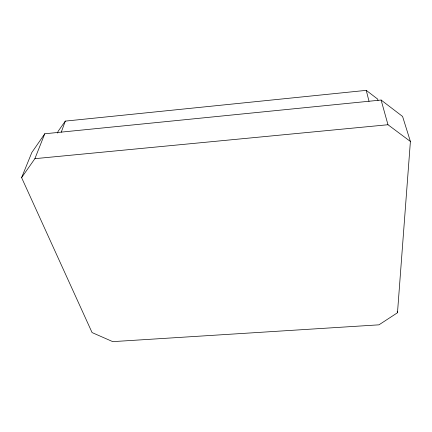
<?xml version="1.0" encoding="UTF-8"?>
<svg xmlns="http://www.w3.org/2000/svg" width="432" height="432" viewBox="0 0 432 432"><rect width="100%" height="100%" fill="white"/><g stroke="black" fill="none" stroke-linecap="round" stroke-linejoin="round"><path stroke-width="0.65" d="M397.489 312.741L410.4 141.469L402.581 116.451L381.105 100.04L44.771 133.774L31.833 152.501L21.6 177.628L92.075 332.575L112.741 341.636L378.961 324.832L397.489 312.741L397.208 311.44M61.247 132.224L65.313 121.106L366.25 90.364L377.671 99.101L378.016 100.364M57.499 133.051L58.19 131.188L65.313 121.106M21.6 177.628L34.889 158.668L44.771 133.774M34.889 158.668L387.974 124.735L410.4 141.469M381.105 100.04L387.974 124.735M366.25 90.364L369.025 101.353"/></g></svg>
